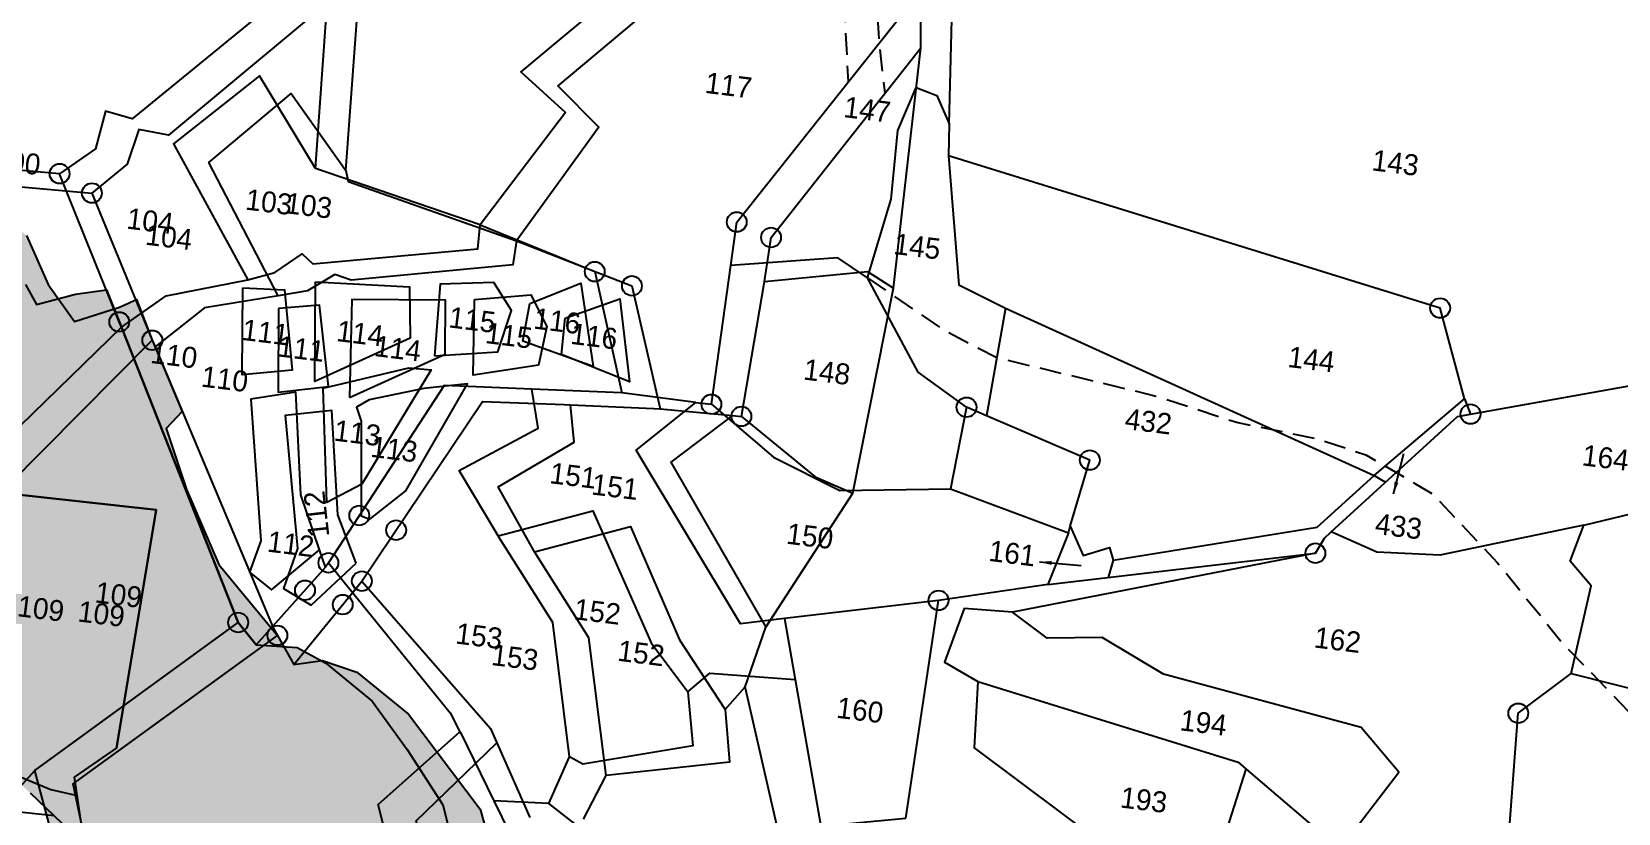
# Model space of a CAD drawing. Header units: metres. Extents: x 284220 to 286737, y 2014914 to 2019184.
# Drawn here: x 285745 to 286114.7, y 2017055.6 to 2017237.8 of the extents above; entities that cross this region are included whole.
import ezdxf
from ezdxf.enums import TextEntityAlignment as Align

# ---------------------------------------------------------------- set-up
doc = ezdxf.new("R2010")
doc.units = ezdxf.units.M
doc.header["$MEASUREMENT"] = 0
doc.linetypes.add('DASHED', pattern=[0.75, 0.5, -0.25])
for name, color, linetype in [('LINE_FOOTPATH', 1, 'DASHED'), ('OFF', 1, 'Continuous'), ('POLY_HATCH', 12, 'Continuous'), ('POLY_PARCEL', 6, 'Continuous'), ('SYM_ARROW', 1, 'Continuous'), ('SYM_STONE', 1, 'Continuous'), ('TEXT_PARCEL', 7, 'Continuous')]:
    doc.layers.add(name, color=color, linetype=linetype)
doc.styles.get("Standard").update_dxf_attribs({"font": 'arial.ttf'})
doc.styles.add('TEXT_MAP', font='', dxfattribs={"height": 2.5})
doc.styles.get('TEXT_MAP').set_extended_font_data('Kruti Dev 050')
doc.dimstyles.get("Standard").update_dxf_attribs({"dimtxt": 0.18, "dimasz": 0.18, "dimexe": 0.18, "dimexo": 0.0625, "dimgap": 0.09, "dimtad": 0, "dimtih": 1, "dimtoh": 1, "dimdec": 4, "dimzin": 0, "dimdsep": 46, "dimtxsty": 'Standard', "dimcen": 0.09, "dimadec": 0, "dimazin": 0, "dimtfac": 1, "dimtdec": 4, "dimtofl": 0, "dimtmove": 0, "dimatfit": 3, "dimfxl": 0, "dimtolj": 1, "dimtzin": 0, "dimarcsym": 0})

# ---------------------------------------------------------------- blocks, each defined once
blk = doc.blocks.new('STONE')
blk.add_circle((0, 0), 0.851)
blk = doc.blocks.new('TEXTARROW')
blk.add_leader([(0.04, -0.01), (8.68, -0.01)], dimstyle='Standard', override={"dimtxt": 2.5, "dimasz": 2.5, "dimexe": 1.25, "dimexo": 0.625, "dimgap": 0.625, "dimtad": 1, "dimtih": 0, "dimtoh": 0, "dimzin": 8, "dimcen": 2.5, "dimtofl": 1})
blk = doc.blocks.new('4423')
at = {"layer": 'POLY_HATCH'}
h = blk.add_hatch(dxfattribs=at)
h.set_pattern_fill('ZIGZAG', color=256, scale=26.633459, angle=-3.3864, style=0)
h.set_pattern_definition([(356.61364, (284345.1716, 2016820.4153), (3.52002, 3.126719), [3.329182, -3.329182]), (86.61364, (284348.495, 2016820.2186), (-3.126719, 3.52002), [3.329182, -3.329182])])
h.paths.add_polyline_path([(285736.61, 2017023.95), (285750.27, 2017023.14), (285758.49, 2017022.65), (285771.82, 2017011.54), (285773.57, 2016995.06), (285775.82, 2016991.41), (285785.62, 2016984.86), (285798.38, 2016978.26), (285804.1, 2016970.41), (285814.16, 2016956.11), (285821.96, 2016945.46), (285834.41, 2016929.97), (285840.63, 2016922.22), (285842.75, 2016910.5), (285842.97, 2016896.44), (285841.83, 2016881.13), (285841.42, 2016868.16), (285836.65, 2016852.98), (285827.66, 2016837.7), (285827.43, 2016827.87), (285830.79, 2016825.22), (285833.86, 2016823.63), (285837.03, 2016823.79), (285853.89, 2016829.47), (285862.01, 2016830.04), (285869.43, 2016830.66), (285880.04, 2016831.79), (285898.26, 2016830.71), (285918.56, 2016825.5), (285924.52, 2016830.58), (285939.91, 2016884.72), (285933.6, 2016905.07), (285926.99, 2016918.11), (285919.69, 2016927.3), (285926.39, 2016946.4), (285926.01, 2016955.06), (285920.18, 2016967.9), (285913.67, 2016972.3), (285899.57, 2016973.73), (285881.45, 2016984.17), (285874.13, 2016999.24), (285866.15, 2017021.75), (285848.39, 2017042.48), (285835.91, 2017051.3), (285827.95, 2017053.52), (285821.42, 2017052.13), (285817.23, 2017058.59), (285802.8, 2017073.99), (285794.29, 2017090.65), (285788.77, 2017104.33), (285792.2, 2017108.45), (285780.06, 2017132.9), (285766.24, 2017127.45), (285759.68, 2017135.56), (285754, 2017146.44), (285747.61, 2017151.39), (285736.81, 2017156.17), (285719.5, 2017172.81), (285727.04, 2017181.08), (285722.9, 2017193.09), (285716.77, 2017208.21), (285712.78, 2017215.81), (285634.49, 2017252.01), (285632.16, 2017293.71), (285629.7, 2017339.08), (285607.13, 2017370.54), (285576.81, 2017381.45), (285570.67, 2017378.1), (285558.99, 2017382.66), (285553.42, 2017389.66), (285540.94, 2017404.46), (285526.11, 2017427.05), (285526.63, 2017435.87), (285528.01, 2017441.41), (285529.27, 2017450.82), (285528.55, 2017456.49), (285513.58, 2017497.22), (285506.53, 2017494.33), (285502.4, 2017489.21), (285512.76, 2017445.07), (285510.61, 2017433.58), (285508.53, 2017422.11), (285509.56, 2017415.72), (285521.61, 2017399.55), (285545.18, 2017376.02), (285555.25, 2017368.04), (285589.61, 2017358.93), (285601.99, 2017344.02), (285611.95, 2017327.58), (285614.39, 2017315.49), (285616.71, 2017291.66), (285615.68, 2017277.82), (285615.47, 2017250.43), (285611.32, 2017239.78), (285600.23, 2017224.62), (285586.2, 2017213.17), (285603.49, 2017193.72), (285612.67, 2017196.27), (285634.04, 2017177.09), (285643.89, 2017165.26), (285665.64, 2017132.57), (285666.23, 2017121.08), (285666.73, 2017113.5), (285665.18, 2017103.22), (285664.91, 2017098.67), (285670.95, 2017096.89), (285673.43, 2017088.33), (285672.17, 2017072.94), (285666.81, 2017047.61), (285663.78, 2017025.97), (285685.25, 2017001.23), (285693.43, 2017007.18), (285697.84, 2017010.43), (285701.55, 2017013.72), (285717.35, 2017019.95)])
h = blk.add_hatch(dxfattribs=at)
h.set_pattern_fill('ZIGZAG', color=256, scale=26.633459, angle=-3.3864, style=0)
h.set_pattern_definition([(356.61364, (285447.549, 2016812.835), (3.52002, 3.126719), [3.329182, -3.329182]), (86.61364, (285450.8724, 2016812.6385), (-3.126719, 3.52002), [3.329182, -3.329182])])
h.paths.add_polyline_path([(285763.73, 2017024.12), (285767.78, 2017012.05), (285763.1, 2017004.83), (285768.41, 2016997.99), (285795.41, 2016981.03), (285806.9, 2016960.45), (285819.87, 2016941.23), (285833.52, 2016917.35), (285833.83, 2016876.11), (285828.69, 2016860.89), (285820.43, 2016839.29), (285820.48, 2016833.48), (285822.27, 2016824.46), (285826.18, 2016825.01), (285836.1, 2016830.03), (285853.29, 2016831.15), (285871.97, 2016832.37), (285887.51, 2016833), (285902.38, 2016828.63), (285922.96, 2016824.26), (285929.72, 2016817.05), (285937.22, 2016817.96), (286020.42, 2016828), (286009.56, 2016864.52), (285997.57, 2016891.19), (285991.5, 2016900.07), (285984.3, 2016904.42), (285954.64, 2016900.23), (285922.28, 2016897.61), (285925.69, 2016901.64), (285921.1, 2016902.69), (285921.6, 2016911.18), (285921.06, 2016915.09), (285920.38, 2016916.68), (285918.95, 2016918.7), (285909.17, 2016928.01), (285912.7, 2016937.67), (285917.71, 2016951.92), (285917.87, 2016952.86), (285915.57, 2016961.43), (285908.07, 2016972.34), (285902.71, 2016980.01), (285890.1, 2016976.5), (285877.42, 2016985), (285864.54, 2016996.61), (285862.11, 2017007.99), (285857.52, 2017022.21), (285848.55, 2017034.36), (285839.87, 2017044.95), (285828.72, 2017052.97), (285821.92, 2017056.09), (285810.34, 2017056.14), (285777.05, 2017126.87), (285773.09, 2017135.16), (285766.04, 2017133.78), (285757.34, 2017130.81), (285754.5, 2017135.24), (285749.35, 2017142.77), (285742.56, 2017152.47), (285726.64, 2017161.92), (285711.92, 2017176.18), (285718.85, 2017183.74), (285717.03, 2017199.31), (285715.08, 2017205.62), (285711.18, 2017217.43), (285679.74, 2017232.18), (285636.38, 2017252.53), (285628.03, 2017256.44), (285625.64, 2017296.82), (285622.45, 2017343.74), (285601.69, 2017374.21), (285565.06, 2017388.07), (285558.72, 2017382.65), (285548.82, 2017391.63), (285531.37, 2017409.86), (285530.83, 2017377.6), (285547.96, 2017370.74), (285577.31, 2017366.19), (285593.68, 2017350.6), (285603.81, 2017331.79), (285607.64, 2017311.42), (285610.12, 2017273.81), (285607.36, 2017246.24), (285596.91, 2017233.91), (285576.78, 2017219.34), (285595.46, 2017198.23), (285603.95, 2017201.65), (285610.6, 2017196.68), (285630.88, 2017177.03), (285660.35, 2017128.88), (285659.52, 2017099.09), (285667.63, 2017103.06), (285666.24, 2017079.59), (285659.32, 2017054.42), (285654.15, 2017031.53), (285678.88, 2017003.05), (285695.98, 2017016.49), (285701.54, 2017020.93), (285718.35, 2017023.42), (285738.54, 2017030.69), (285759.61, 2017018.89)])
h = blk.add_hatch(dxfattribs=at)
h.set_pattern_fill('ZIGZAG', color=256, scale=26.633459, angle=-3.3864, style=0)
h.set_pattern_definition([(356.61364, (284213.9095, 2014981.2202), (3.5200197, 3.126719), [3.329182, -3.329182]), (86.61364, (284217.2328, 2014981.0236), (-3.126719, 3.5200197), [3.329182, -3.329182])])
h.paths.add_polyline_path([(285709.92, 2017090.08), (285677.78, 2017092.97), (285675.81, 2017073.19), (285674.83, 2017061.8), (285671.35, 2017056.4), (285666, 2017047.12), (285664.36, 2017041.89), (285664.28, 2017040.56), (285663.58, 2017028.72), (285681.4, 2017008.68), (285694.49, 2017023.29), (285706.97, 2017022.84), (285727.42, 2017021.36), (285742.48, 2017022.6), (285739.45, 2017026.76), (285743.22, 2017027.09), (285753.23, 2017024.9), (285767.61, 2017020.05), (285773.77, 2017019.03), (285772.88, 2017023.19), (285782.07, 2017030.4), (285787.65, 2017085.56), (285752.81, 2017087.16)])
h.paths.add_polyline_path([(285660.87, 2016953.02), (285656.79, 2016966.22), (285656.9, 2016972.52), (285635.28, 2017002.34), (285630.51, 2017008.27), (285627.4, 2017017.36), (285627.45, 2017039.39), (285628.28, 2017051.38), (285608.99, 2017074.46), (285592.74, 2017068.41), (285581.27, 2017065.6), (285579.85, 2017071.15), (285582.61, 2017081.97), (285583.25, 2017085.98), (285581.95, 2017101.65), (285573.14, 2017102.45), (285509.43, 2017109.53), (285419.49, 2017115.47), (285432.91, 2017102.59), (285443.21, 2017091.86), (285451.5, 2017081.24), (285453.3, 2017065.17), (285460.37, 2017062.03), (285464.12, 2017048.1), (285465.31, 2017033.57), (285464.35, 2017017.72), (285464.82, 2017012.02), (285466.88, 2016998.68), (285472.41, 2016988.21), (285481.83, 2016976.32), (285490.52, 2016965.68), (285496.83, 2016949.11), (285504.85, 2016920.29), (285506.77, 2016897.91), (285506.6, 2016881.32), (285506.64, 2016868.36), (285504.01, 2016855.41), (285494.46, 2016831.35), (285494.25, 2016830.22), (285495.13, 2016824.5), (285499.67, 2016818.96), (285515.2, 2016806.05), (285526.64, 2016794.04), (285539.6, 2016780.31), (285550.76, 2016770.34), (285558.95, 2016758.11), (285571.82, 2016735.89), (285580.22, 2016713.53), (285584.3, 2016693.44), (285589.18, 2016673.09), (285588.59, 2016663.69), (285594.48, 2016655.97), (285600.54, 2016645.28), (285604, 2016635.36), (285609.42, 2016630.99), (285615.28, 2016627.4), (285622.19, 2016620.92), (285629.9, 2016610.57), (285613.11, 2016599.61), (285604.31, 2016613.07), (285592.88, 2016618.61), (285577.68, 2016621.94), (285566.02, 2016623.43), (285553.28, 2016623.21), (285563.3, 2016631.18), (285566.39, 2016643.25), (285565.18, 2016657.09), (285561.15, 2016671.1), (285554.69, 2016686.78), (285544.68, 2016709.24), (285520.15, 2016739.85), (285500.9, 2016763.66), (285478.23, 2016782.98), (285474.58, 2016818.67), (285470.15, 2016837.49), (285460.05, 2016860.83), (285450.77, 2016882.03), (285431.88, 2016919.6), (285414.66, 2016952.05), (285397.78, 2016968.03), (285389.64, 2016987.94), (285386.78, 2017014.84), (285383.27, 2017037.72), (285381.78, 2017048.25), (285369.2, 2017068.43), (285353.87, 2017103.75), (285349.2, 2017121), (285231.45, 2017130.2), (285242.12, 2017112.27), (285255.44, 2017090.83), (285264.75, 2017076.92), (285273.41, 2017065.88), (285282.69, 2017051.56), (285290.5, 2017032.88), (285297.7, 2017017.59), (285302.14, 2017003.56), (285303.49, 2016985.26), (285304.86, 2016967.36), (285307.54, 2016951), (285315.87, 2016934.31), (285325.12, 2016912.71), (285332.41, 2016898.92), (285336.49, 2016885.72), (285338.1, 2016871.85), (285338.74, 2016855.21), (285339.73, 2016837.74), (285358.61, 2016826.17), (285373.37, 2016815.41), (285384.21, 2016799.96), (285387.29, 2016790.46), (285390.8, 2016774.46), (285392.79, 2016760.17), (285395.76, 2016748.66), (285401.33, 2016733.35), (285407.18, 2016725.7), (285418.06, 2016714.07), (285434.77, 2016702.14), (285443.03, 2016691.13), (285451.89, 2016676.43), (285457.46, 2016654.23), (285459.69, 2016637.1), (285461.94, 2016620.36), (285462.7, 2016605.74), (285463.24, 2016601.25), (285460.03, 2016595.66), (285446.14, 2016621.96), (285433.07, 2016645.9), (285414.54, 2016679.84), (285394.88, 2016717.37), (285392.03, 2016722.37), (285376.73, 2016714.08), (285390.4, 2016691.81), (285411.25, 2016653.73), (285432.25, 2016611.59), (285465.47, 2016541.33), (285480.92, 2016514.9), (285503.85, 2016477.91), (285504.63, 2016470.58), (285507, 2016449.01), (285524.64, 2016431.04), (285532.86, 2016407.07), (285538.99, 2016385.79), (285539.21, 2016370.66), (285536.95, 2016359.01), (285532.01, 2016351.65), (285524.76, 2016345.6), (285511.48, 2016340.31), (285486.9, 2016335.69), (285455.74, 2016329.43), (285447.5, 2016327.09), (285451.61, 2016303.79), (285448.94, 2016296.63), (285442.52, 2016290.94), (285438.7, 2016287.93), (285433.99, 2016283.75), (285428.93, 2016280.41), (285426.37, 2016278.13), (285425.84, 2016276.13), (285426.98, 2016267.97), (285432.42, 2016257.12), (285456.31, 2016263.8), (285511.92, 2016279.14), (285540.54, 2016290.4), (285570.61, 2016305.63), (285587.08, 2016323.69), (285592.47, 2016331.2), (285592.66, 2016341.28), (285593.11, 2016354.3), (285609.08, 2016362.14), (285610.31, 2016351.98), (285615.55, 2016324.14), (285631.12, 2016264.22), (285638.29, 2016227.76), (285645.64, 2016187.64), (285653.05, 2016141.85), (285659.51, 2016113.93), (285665.51, 2016099), (285678.02, 2016084.49), (285712.79, 2016054.7), (285715.17, 2016093.83), (285707.86, 2016100.75), (285699.98, 2016111.34), (285699.46, 2016137.56), (285697.8, 2016171.27), (285697.36, 2016198.02), (285696.49, 2016217.51), (285696.02, 2016229.14), (285699.07, 2016230.23), (285720.71, 2016201.5), (285722.4, 2016238.57), (285722.82, 2016277.77), (285730.46, 2016326.69), (285731.87, 2016366.85), (285737.28, 2016425.08), (285739.51, 2016463.24), (285740.32, 2016475.78), (285734.98, 2016478.12), (285730.18, 2016492.98), (285723.19, 2016518.5), (285718.7, 2016538.6), (285715.98, 2016554.15), (285714.25, 2016559.11), (285700.35, 2016563.98), (285693.04, 2016577.37), (285690.06, 2016595.37), (285686.5, 2016606.68), (285681.82, 2016613.67), (285682.28, 2016621.61), (285680.76, 2016630.21), (285671.86, 2016644.1), (285659.75, 2016651.7), (285639.94, 2016652.46), (285642.73, 2016665.26), (285640.63, 2016671.83), (285630.82, 2016677.27), (285605.65, 2016669.45), (285605.7, 2016684.02), (285607.02, 2016706.32), (285615.87, 2016712.17), (285631.9, 2016715.81), (285633.82, 2016707.46), (285635.53, 2016702.1), (285637.41, 2016699.56), (285651.87, 2016704.37), (285666.08, 2016704.75), (285672.75, 2016701.11), (285681.42, 2016696.95), (285697.7, 2016677.77), (285710.28, 2016657.59), (285726.19, 2016638.83), (285741.29, 2016620.12), (285746.54, 2016606.04), (285750.17, 2016596.52), (285759.18, 2016694.87), (285740.37, 2016682.6), (285738.06, 2016695.63), (285733.1, 2016707.66), (285726.22, 2016714.55), (285722.3, 2016716.81), (285707.43, 2016725.78), (285688.6, 2016730.48), (285703.92, 2016742.6), (285714.3, 2016739.15), (285720.4, 2016739.59), (285732.03, 2016741.46), (285745.86, 2016738.49), (285757.24, 2016732.15), (285762.46, 2016730.23), (285765.15, 2016759.2), (285759.77, 2016761.16), (285748.15, 2016763.46), (285742.12, 2016764.22), (285729.33, 2016762.71), (285711.11, 2016748.29), (285705.18, 2016749.4), (285705.95, 2016755.43), (285709.03, 2016773.35), (285707.8, 2016786.79), (285704.43, 2016805.21), (285696.08, 2016835.26), (285693.12, 2016853.66), (285687.04, 2016867.38), (285676.9, 2016880.94), (285671.66, 2016895.02), (285670.65, 2016918.97), (285665.69, 2016931.68)])
at = {"layer": 'LINE_FOOTPATH', "ltscale": 10, "flags": 128}
for points in [[(285918.84, 2017307.81), (285930.87, 2017253.81), (285937.39, 2017213.92), (285939.72, 2017193.57)], [(285926.59, 2017304.42), (285940.87, 2017242.48), (285946.39, 2017202.16), (285948.3, 2017191.51)], [(285947.01, 2017148.98), (285964.83, 2017138.38), (285977.76, 2017132.65), (286014.74, 2017126.17), (286033.84, 2017121.28), (286052.49, 2017118.73), (286063.6, 2017115.76), (286079.34, 2017107.89), (286095.24, 2017093.07), (286111.55, 2017075.33), (286127.38, 2017060.93), (286146.07, 2017034.38), (286158.54, 2017015.42), (286175.62, 2016995.9), (286184.95, 2016982.28)]]:
    blk.add_lwpolyline(points, dxfattribs=at)
at = {"layer": 'OFF'}
for points in [[(285955.85, 2017202.45), (285952.06, 2017263.49)], [(285953.12, 2017147.02), (285955.85, 2017202.45)], [(285946.8, 2017099.51), (285953.12, 2017147.02)], [(285928.88, 2017067.61), (285946.8, 2017099.51)], [(285752.81, 2017087.16), (285787.65, 2017085.56), (285782.07, 2017030.4)], [(286007.32, 2017087.97), (286006.48, 2017083.94)], [(285924.97, 2017053.66), (285928.88, 2017067.61)], [(285943.69, 2016990.56), (285924.97, 2017053.66)], [(285743.35, 2017015.16), (285768.78, 2017014.08)]]:
    blk.add_lwpolyline(points, dxfattribs=at)
at = {"layer": 'POLY_HATCH'}
for points in [[(285754, 2017146.44), (285759.68, 2017135.56), (285766.24, 2017127.45), (285776.31, 2017131.42), (285780.13, 2017133.4), (285784.32, 2017124.31), (285792.2, 2017108.45), (285788.77, 2017104.33), (285794.29, 2017090.65), (285802.8, 2017073.99), (285817.23, 2017058.59), (285821.42, 2017052.13), (285827.95, 2017053.52), (285835.91, 2017051.3), (285848.39, 2017042.48), (285866.15, 2017021.75), (285874.13, 2016999.24)], [(285770.73, 2017012.44), (285763.03, 2017018.87)], [(285754.5, 2017135.24), (285757.34, 2017130.81), (285766.04, 2017133.78), (285773.09, 2017135.16), (285777.05, 2017126.87), (285808.07, 2017060.97), (285812.55, 2017056.13), (285821.92, 2017056.09), (285828.72, 2017052.97), (285839.87, 2017044.95), (285848.55, 2017034.36), (285857.52, 2017022.21), (285862.11, 2017007.99)], [(285767.78, 2017012.05), (285763.73, 2017024.12), (285759.14, 2017018.3)], [(285753.23, 2017024.9), (285767.61, 2017020.05), (285773.77, 2017019.03), (285772.88, 2017023.19), (285782.07, 2017030.4), (285787.65, 2017085.56), (285752.81, 2017087.16)]]:
    blk.add_lwpolyline(points, dxfattribs=at)
at = {"layer": 'POLY_PARCEL'}
for points in [[(285949.87, 2017286.72), (285951.97, 2017273.82), (285864.74, 2017191.09), (285875.49, 2017182.44), (285857.63, 2017155.53)], [(285952.06, 2017263.49), (285873.4, 2017188.42), (285883.37, 2017179.62), (285866.21, 2017152.34)], [(285915.55, 2017149.86), (285916.3, 2017159.89), (285940.2, 2017194.27), (285961.9, 2017225.42)], [(285819.49, 2017214.71), (285776.47, 2017174.73), (285770.25, 2017176.08), (285768.55, 2017167.32), (285760.69, 2017161.09)], [(285819.12, 2017166.02), (285819.49, 2017214.71)], [(285963.44, 2017185.46), (285962.28, 2017215.45)], [(285826.51, 2017210.92), (285785.06, 2017171.53), (285778.14, 2017172.35), (285776, 2017164.26), (285768.35, 2017157.13), (285784.32, 2017124.31)], [(285826.11, 2017166.01), (285826.51, 2017210.92)], [(285923.48, 2017146.71), (285924.37, 2017156.85), (285955.85, 2017202.45)], [(285947.01, 2017148.98), (285951.27, 2017167.36), (285951.8, 2017183.17), (285955.38, 2017193.27), (285960.24, 2017191.79), (285963.44, 2017185.46)], [(285819.12, 2017166.02), (285805.01, 2017186.41), (285786.27, 2017169.58), (285805.3, 2017139.51)], [(285963.44, 2017185.46), (285963.81, 2017178.1)], [(285812.45, 2017136.33), (285794.64, 2017165.82), (285812.51, 2017182.84), (285826.11, 2017166.01)], [(286085.38, 2017130.02), (286078.46, 2017150.44), (285963.81, 2017178.1)], [(285963.81, 2017178.1), (285968.01, 2017148.73), (285979.04, 2017144.11)], [(285857.63, 2017155.53), (285819.12, 2017166.02)], [(285826.11, 2017166.01), (285826.78, 2017163.51), (285866.21, 2017152.34)], [(285760.69, 2017161.09), (285729.54, 2017161.85)], [(285777.05, 2017126.86), (285776.5, 2017128.02), (285760.69, 2017161.09)], [(285734.94, 2017157.97), (285768.35, 2017157.13)], [(285805.3, 2017139.51), (285811.34, 2017141.63), (285817.34, 2017146.24), (285819.89, 2017144.18), (285857.45, 2017149.97), (285857.63, 2017155.53)], [(285857.63, 2017155.53), (285884.54, 2017146.46), (285892.47, 2017119.09)], [(285866.21, 2017152.34), (285865.68, 2017146.82), (285828.94, 2017140.98), (285825.1, 2017142.03), (285819.1, 2017137.87), (285812.45, 2017136.33)], [(285866.21, 2017152.34), (285893.25, 2017143.75), (285901.48, 2017116.01)], [(285947.01, 2017148.98), (285939.92, 2017153.17), (285915.55, 2017149.86)], [(285913.16, 2017117.81), (285915.55, 2017149.86)], [(285923.48, 2017146.71), (285946.95, 2017150.46), (285953.12, 2017147.02)], [(285971.56, 2017120.84), (285959.96, 2017128.15), (285947.01, 2017148.98)], [(285870.16, 2017138.2), (285881.55, 2017143.63), (285885.59, 2017124.7), (285869.07, 2017129.49), (285870.16, 2017138.2)], [(285920.2, 2017115.47), (285923.48, 2017146.71)], [(285979.04, 2017144.11), (285976.25, 2017119.17)], [(285979.04, 2017144.11), (286065.83, 2017111.17)], [(286086.95, 2017126.61), (286157.44, 2017143.88)], [(285820.8, 2017140.06), (285842.39, 2017140.31), (285843.31, 2017128.53), (285822.13, 2017117.28), (285820.8, 2017140.06)], [(285849.11, 2017124.84), (285863.53, 2017126.66), (285866.04, 2017136.35), (285861.63, 2017142.52), (285849.35, 2017141.34), (285849.11, 2017124.84)], [(285857.42, 2017138.3), (285870.28, 2017140.21), (285874.39, 2017133.18), (285873.04, 2017124.22), (285858.25, 2017120.99), (285857.42, 2017138.3)], [(285878.43, 2017135.41), (285890.66, 2017140.64), (285894.06, 2017121.75), (285878.13, 2017127), (285878.43, 2017135.41)], [(285777.05, 2017126.86), (285786.82, 2017134.66), (285805.3, 2017139.51)], [(285812.45, 2017136.33), (285795.75, 2017132.47), (285785.05, 2017122.85)], [(285804.24, 2017137.61), (285813.8, 2017137.81), (285816.72, 2017119.51), (285805.35, 2017117.7), (285804.24, 2017137.61)], [(285830.28, 2017114.12), (285851.51, 2017125.4), (285850.8, 2017137.77), (285829.35, 2017136.57), (285830.28, 2017114.12)], [(285812.72, 2017133.45), (285813.84, 2017114.27), (285825.27, 2017116.27), (285822.04, 2017134.75), (285812.72, 2017133.45)], [(286065.83, 2017111.17), (286085.38, 2017130.02)], [(286085.38, 2017130.02), (286086.95, 2017126.61)], [(285777.05, 2017126.86), (285722.47, 2017066.54)], [(285808.07, 2017060.97), (285777.05, 2017126.86)], [(286056.8, 2017097.62), (286084.03, 2017125.9), (286086.95, 2017126.61)], [(285730.17, 2017062.36), (285784.32, 2017124.31)], [(285784.32, 2017124.31), (285785.05, 2017122.85)], [(285785.05, 2017122.85), (285816.15, 2017060.25), (285817.23, 2017058.59)], [(285824.14, 2017115.83), (285843.39, 2017121.75), (285848.54, 2017121.63), (285834.33, 2017094.43), (285826.61, 2017089.74), (285824.14, 2017115.83)], [(285871.86, 2017118.67), (285851.76, 2017118.25), (285827.84, 2017075.94)], [(285834.79, 2017113.86), (285832, 2017111.97), (285833.26, 2017108.81), (285834.65, 2017087.15), (285836.7, 2017086.53), (285844.48, 2017093.56), (285857.08, 2017118.91), (285847.12, 2017117.24), (285834.79, 2017113.86)], [(285866.25, 2017084.61), (285856.42, 2017098.99), (285873.86, 2017109.79), (285871.86, 2017118.67)], [(285892.47, 2017119.09), (285871.86, 2017118.67)], [(285909.55, 2017118.02), (285892.47, 2017119.09)], [(285971.56, 2017120.84), (285969.11, 2017101.9)], [(285976.25, 2017119.17), (285971.56, 2017120.84)], [(285997.03, 2017095.15), (286000.54, 2017110.54), (285976.25, 2017119.17)], [(285835.77, 2017072.24), (285860.76, 2017115.08), (285879.5, 2017115.62), (285880.96, 2017115.65)], [(285874.81, 2017081.49), (285865.59, 2017095.8), (285882.29, 2017107.14), (285880.96, 2017115.65)], [(285880.96, 2017115.65), (285900.08, 2017116.04), (285901.48, 2017116.01)], [(285933.03, 2017069.83), (285923, 2017068), (285896.63, 2017106.19), (285909.55, 2017118.02)], [(285901.48, 2017116.01), (285918.14, 2017115.53)], [(285918.14, 2017115.53), (285904.72, 2017103.97), (285928.88, 2017067.61)], [(285909.55, 2017118.02), (285913.16, 2017117.81)], [(285913.16, 2017117.81), (285928.15, 2017106.62), (285943.79, 2017099.97), (285969.11, 2017101.9)], [(285918.14, 2017115.53), (285920.2, 2017115.47)], [(285920.2, 2017115.47), (285937.94, 2017102.71), (285946.8, 2017099.51)], [(285834.21, 2017076.27), (285829.3, 2017087.06), (285826.39, 2017110.86), (285815.79, 2017109.02), (285820.58, 2017078.74), (285817.97, 2017069.44), (285824.55, 2017065.97), (285834.21, 2017076.27)], [(285997.03, 2017095.15), (286000.42, 2017088.58), (286006.3, 2017090.81), (286007.32, 2017087.97), (286053.54, 2017098.51), (286065.83, 2017111.17)], [(286065.83, 2017111.17), (286068.52, 2017109.79)], [(286114.5, 2017102.88), (286127.56, 2017106.93), (286150.82, 2017105.51)], [(285969.11, 2017101.9), (285996.68, 2017093.6)], [(286114.5, 2017102.88), (286082.02, 2017093.87), (286067.5, 2017093.68), (286056.8, 2017097.62)], [(286113.74, 2017068.68), (286117.05, 2017089.07), (286111.9, 2017094.42), (286114.5, 2017102.88)], [(286053.5, 2017092.52), (286055.35, 2017096.12), (286056.8, 2017097.62)], [(285996.68, 2017093.6), (285992.71, 2017081.43)], [(285996.68, 2017093.6), (285997.03, 2017095.15)], [(285866.25, 2017084.61), (285887.61, 2017091.66), (285902.87, 2017062.33), (285911.97, 2017051.68)], [(286053.5, 2017092.52), (285985.04, 2017074.58)], [(285992.71, 2017081.43), (286053.5, 2017092.52)], [(285874.81, 2017081.49), (285896.41, 2017088.64), (285909.31, 2017063.42), (285920.74, 2017048.16)], [(285885.86, 2017035.06), (285880.02, 2017065.55), (285866.61, 2017084.08), (285866.25, 2017084.61)], [(285827.24, 2017074.87), (285825.62, 2017078.81)], [(285894.49, 2017031.28), (285888.5, 2017062.6), (285874.81, 2017081.49)], [(285992.71, 2017081.43), (285967.97, 2017076.22)], [(285827.24, 2017074.87), (285812.55, 2017056.13), (285808.07, 2017060.97)], [(285827.84, 2017075.94), (285827.24, 2017074.87)], [(285827.84, 2017075.94), (285857.9, 2017043.37), (285860.39, 2017039.21)], [(285967.97, 2017076.22), (285933.03, 2017069.83)], [(285963.66, 2017025.91), (285967.97, 2017076.22)], [(285985.04, 2017074.58), (285973.97, 2017074.75), (285970.27, 2017062.17), (285978.17, 2017058.25)], [(286063.39, 2017025.15), (286075.81, 2017043.62), (286066.53, 2017053.27), (286020.54, 2017062.64), (286005.96, 2017070.15), (285993.34, 2017069.17), (285985.04, 2017074.58)], [(285817.23, 2017058.59), (285821.42, 2017052.13), (285835.77, 2017072.24)], [(285835.77, 2017072.24), (285867.36, 2017040.39), (285869.02, 2017037.19)], [(285933.03, 2017069.83), (285936.34, 2017056.03)], [(286101.01, 2016960.56), (286102.23, 2017058.85), (286113.74, 2017068.68)], [(286113.74, 2017068.68), (286142.02, 2017063.43)], [(285756.31, 2016994.39), (285767.78, 2017012.05), (285763.73, 2017024.12), (285808.07, 2017060.97)], [(285764.76, 2016991.67), (285776.25, 2017008.66), (285772.7, 2017021.61), (285817.23, 2017058.59)], [(285911.97, 2017051.68), (285916.73, 2017056.23), (285936.34, 2017056.03)], [(285978.17, 2017058.25), (285978.25, 2017042.99), (286021.4, 2017014.84), (286017.11, 2017000.57)], [(285978.17, 2017058.25), (286038.87, 2017043.59), (286040.83, 2017042.11)], [(285920.74, 2017048.16), (285924.97, 2017053.66)], [(285936.34, 2017056.03), (285944.3, 2017022.85), (285963.66, 2017025.91)], [(285911.97, 2017051.68), (285913.92, 2017039.35), (285888.95, 2017033.58), (285885.86, 2017035.06)], [(285920.74, 2017048.16), (285922.5, 2017036.14), (285894.49, 2017031.28)], [(286074.03, 2017004.85), (286047.59, 2017003.64), (286032.66, 2017009.28), (286040.83, 2017042.11)], [(286040.83, 2017042.11), (286063.39, 2017025.15)], [(285855.78, 2016982.79), (285854.95, 2016983.14), (285842.78, 2017021.39), (285860.39, 2017039.21)], [(285860.39, 2017039.21), (285860.51, 2017039.02), (285869.16, 2017023.87)], [(285864.21, 2016979.21), (285851.71, 2017018.16), (285869.02, 2017037.19)], [(285869.02, 2017037.19), (285877.6, 2017020.57)], [(285881.81, 2017024.1), (285885.86, 2017035.06)], [(285889.96, 2017020.98), (285894.49, 2017031.28)], [(285764.54, 2016992.25), (285775.62, 2017010.33), (285772.88, 2017023.19), (285782.07, 2017030.4)], [(285881.81, 2017024.1), (285869.16, 2017023.87)], [(285869.16, 2017023.87), (285891.49, 2016984.79)], [(285928.93, 2016991.9), (285881.81, 2017024.1)]]:
    blk.add_lwpolyline(points, dxfattribs=at)
blk.add_lwpolyline([(285825.62, 2017078.81), (285820.57, 2017091.1), (285817.94, 2017114.53), (285807.69, 2017112.28), (285812.08, 2017079.97), (285809.93, 2017072.65), (285815.24, 2017068.91)], close=True, dxfattribs=at)
at = {"layer": 'SYM_ARROW', "xscale": 1.107920475650486, "yscale": 1.107920475650486, "zscale": 1.107920475650486}
for p, rotation in [((286070.48, 2017107.18), 79.33099130243245), ((285990.48, 2017086.51), 358.6557772599331)]:
    blk.add_blockref('TEXTARROW', p, dxfattribs=dict(at, rotation=rotation))
at = {"layer": 'SYM_STONE', "xscale": 2.663345889595632, "yscale": 2.663345889595632, "zscale": 2.663345889595632, "rotation": 356.613643166251}
for p in [(285760.69, 2017161.09), (285916.3, 2017159.89), (285768.35, 2017157.13), (285924.37, 2017156.85), (286078.46, 2017150.44), (285884.54, 2017146.46), (285893.25, 2017143.75), (285776.5, 2017128.02), (286086.95, 2017126.61), (285784.32, 2017124.31), (285971.56, 2017120.84), (285913.16, 2017117.81), (285920.2, 2017115.47), (286000.54, 2017110.54), (286053.5, 2017092.52), (285834.22, 2017087.22), (285842.86, 2017084.4), (285827.84, 2017075.94), (285967.97, 2017076.22), (285835.77, 2017072.24), (285822.89, 2017069.32), (285831.73, 2017066.58), (285808.07, 2017060.97), (285817.23, 2017058.59), (286102.23, 2017058.85)]:
    blk.add_blockref('STONE', p, dxfattribs=at)
at = {"layer": 'TEXT_PARCEL', "style": 'TEXT_MAP'}
for s, rotation, p in [('117', 356.6136, (285912.44, 2017191.07)), ('147', 356.6136, (285944.52, 2017187.54)), ('143', 356.6136, (286066.12, 2017183.05)), ('100', 356.6136, (285750.82, 2017163.14)), ('103', 356.6136, (285809, 2017157.67)), ('103', 356.6136, (285818.15, 2017157.43)), ('145', 356.6136, (285957.94, 2017156.91)), ('104', 356.6136, (285782.1, 2017151.59)), ('104', 356.6136, (285786.63, 2017148.18)), ('115', 356.6136, (285857.23, 2017133.63)), ('116', 356.6136, (285876.66, 2017134.63)), ('144', 356.6136, (286049.76, 2017136.82)), ('115', 356.6136, (285865.84, 2017130.57)), ('116', 356.6136, (285885.33, 2017131.67)), ('111', 356.6136, (285810.11, 2017127.79)), ('114', 356.6136, (285831.75, 2017128.9)), ('148', 356.6136, (285939.13, 2017126.9)), ('111', 356.6136, (285818.55, 2017124.54)), ('114', 356.6136, (285840.61, 2017126.02)), ('110', 356.6136, (285789.51, 2017121.18)), ('432', 356.6136, (286013.39, 2017120.25)), ('110', 356.6136, (285801.46, 2017116.51)), ('164', 356.6136, (286118.5, 2017118.6)), ('113', 356.6136, (285832.6, 2017106.08)), ('113', 356.6136, (285841.25, 2017102.9)), ('151', 356.6136, (285882.59, 2017099.44)), ('151', 356.6136, (285892.33, 2017097.47)), ('433', 356.6136, (286072.15, 2017099.89)), ('112', 100.0698, (285824.37, 2017086.88)), ('150', 356.6136, (285937.63, 2017089.08)), ('161', 356.6136, (285984.16, 2017088.09)), ('112', 356.6136, (285818.97, 2017079.74)), ('162', 356.6136, (286059.85, 2017073.01)), ('152', 356.6136, (285890.09, 2017068.69)), ('109', 356.6136, (285780.32, 2017065.57)), ('109', 356.6136, (285762.73, 2017061.28)), ('109', 356.6136, (285776.67, 2017060.96)), ('153', 356.6136, (285863.39, 2017061.41)), ('152', 356.6136, (285900.71, 2017059.83)), ('153', 356.6136, (285871.91, 2017057.01)), ('194', 356.6136, (286030.37, 2017052.11)), ('160', 356.6136, (285951.62, 2017049.97)), ('193', 356.6136, (286017.84, 2017033.57))]:
    blk.add_text(s, height=4.794, rotation=rotation, dxfattribs=at).set_placement(p, align=Align.MIDDLE)

msp = doc.modelspace()

# ---------------------------------------------------------------- block references
at = {"xscale": 1.016494123576622, "yscale": 1.016494123576622, "zscale": 1.016494123576622, "rotation": 356.3572002608383}
msp.add_blockref('4423', (-134411.99, -10629.35), dxfattribs=at)

doc.saveas('drawing.dxf')
